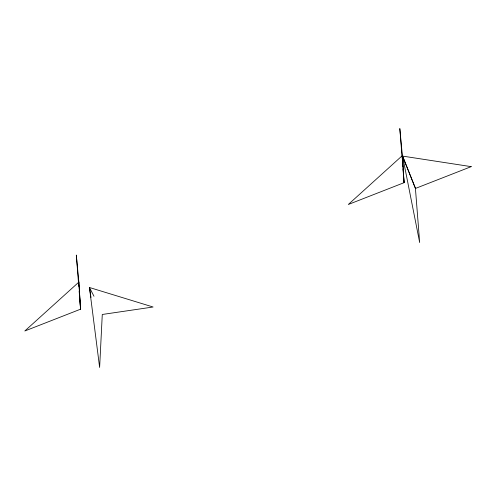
<?xml version="1.0" encoding="UTF-8"?>
<svg xmlns="http://www.w3.org/2000/svg" width="496" height="496" viewBox="0 0 496 496"><rect width="100%" height="100%" fill="white"/><g stroke="black" fill="none" stroke-linecap="round" stroke-linejoin="round"><path stroke-width="0.74" d="M93.986 296.267L89.441 287.494L153.09 307.005L102.275 314.476L99.628 367.455L89.441 287.494L90.526 294.357M90.768 295.883L91.01 297.408M402.157 158.292L399.813 128.545L402.361 155.589L404.073 182.695L402.994 168.969M402.516 162.868L402.814 166.681M78.771 286.328L76.31 255.056L78.864 282.1L80.575 309.206L79.614 297.005M79.131 290.904L79.434 294.717M78.864 282.1L24.8 330.999L80.501 309.213L78.864 282.1M402.361 155.589L348.304 204.488L404.004 182.708L402.361 155.589M471.2 166.644L415.499 188.424L402.566 156.097L471.2 166.644M415.425 188.43L402.566 156.097L419.672 242.519L415.425 188.43"/></g></svg>
